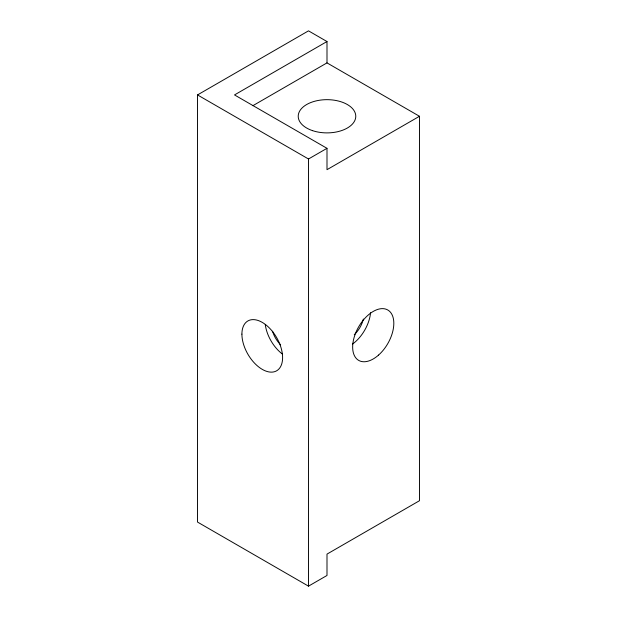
<?xml version="1.0" encoding="UTF-8"?>
<svg xmlns="http://www.w3.org/2000/svg" width="617" height="617" viewBox="0 0 617 617"><rect width="100%" height="100%" fill="white"/><g stroke="black" fill="none" stroke-linecap="round" stroke-linejoin="round"><path stroke-width="0.93" d="M197.525 94.925L308.5 30.85L326.995 41.532L326.995 62.888L419.475 116.281L419.475 500.719L326.995 554.112L326.995 575.468L308.5 586.15L197.525 522.075L197.525 94.925L308.5 158.993L326.995 148.319L326.995 169.675L419.475 116.281M326.995 41.532L234.514 94.925L326.995 148.319M252.847 105.7L326.995 62.888M308.5 158.993L308.5 586.15M282.347 354.004A28.775 16.613 60 0 1 265.264 324.419M280.635 344.841A19.621 11.33 60 0 1 272.56 331.26M370.57 312.703A29.099 16.806 -60 0 1 352.415 344.132M363.351 319.02A19.621 11.33 -60 0 1 354.281 334.722M378.56 355.076A29.099 16.806 -60 0 0 387.792 309.996A29.099 16.806 -60 0 0 353.356 340.522A29.099 16.806 -60 0 0 378.56 355.076M241.91 334.129A28.775 16.613 60 0 0 272.429 372.097A28.775 16.613 60 0 0 272.429 331.406A28.775 16.613 60 0 0 241.91 334.129M312.611 130.665A28.775 16.613 0 0 0 355.77 116.281A28.775 16.613 0 0 0 312.611 101.89A28.775 16.613 0 0 0 312.611 130.665"/></g></svg>
